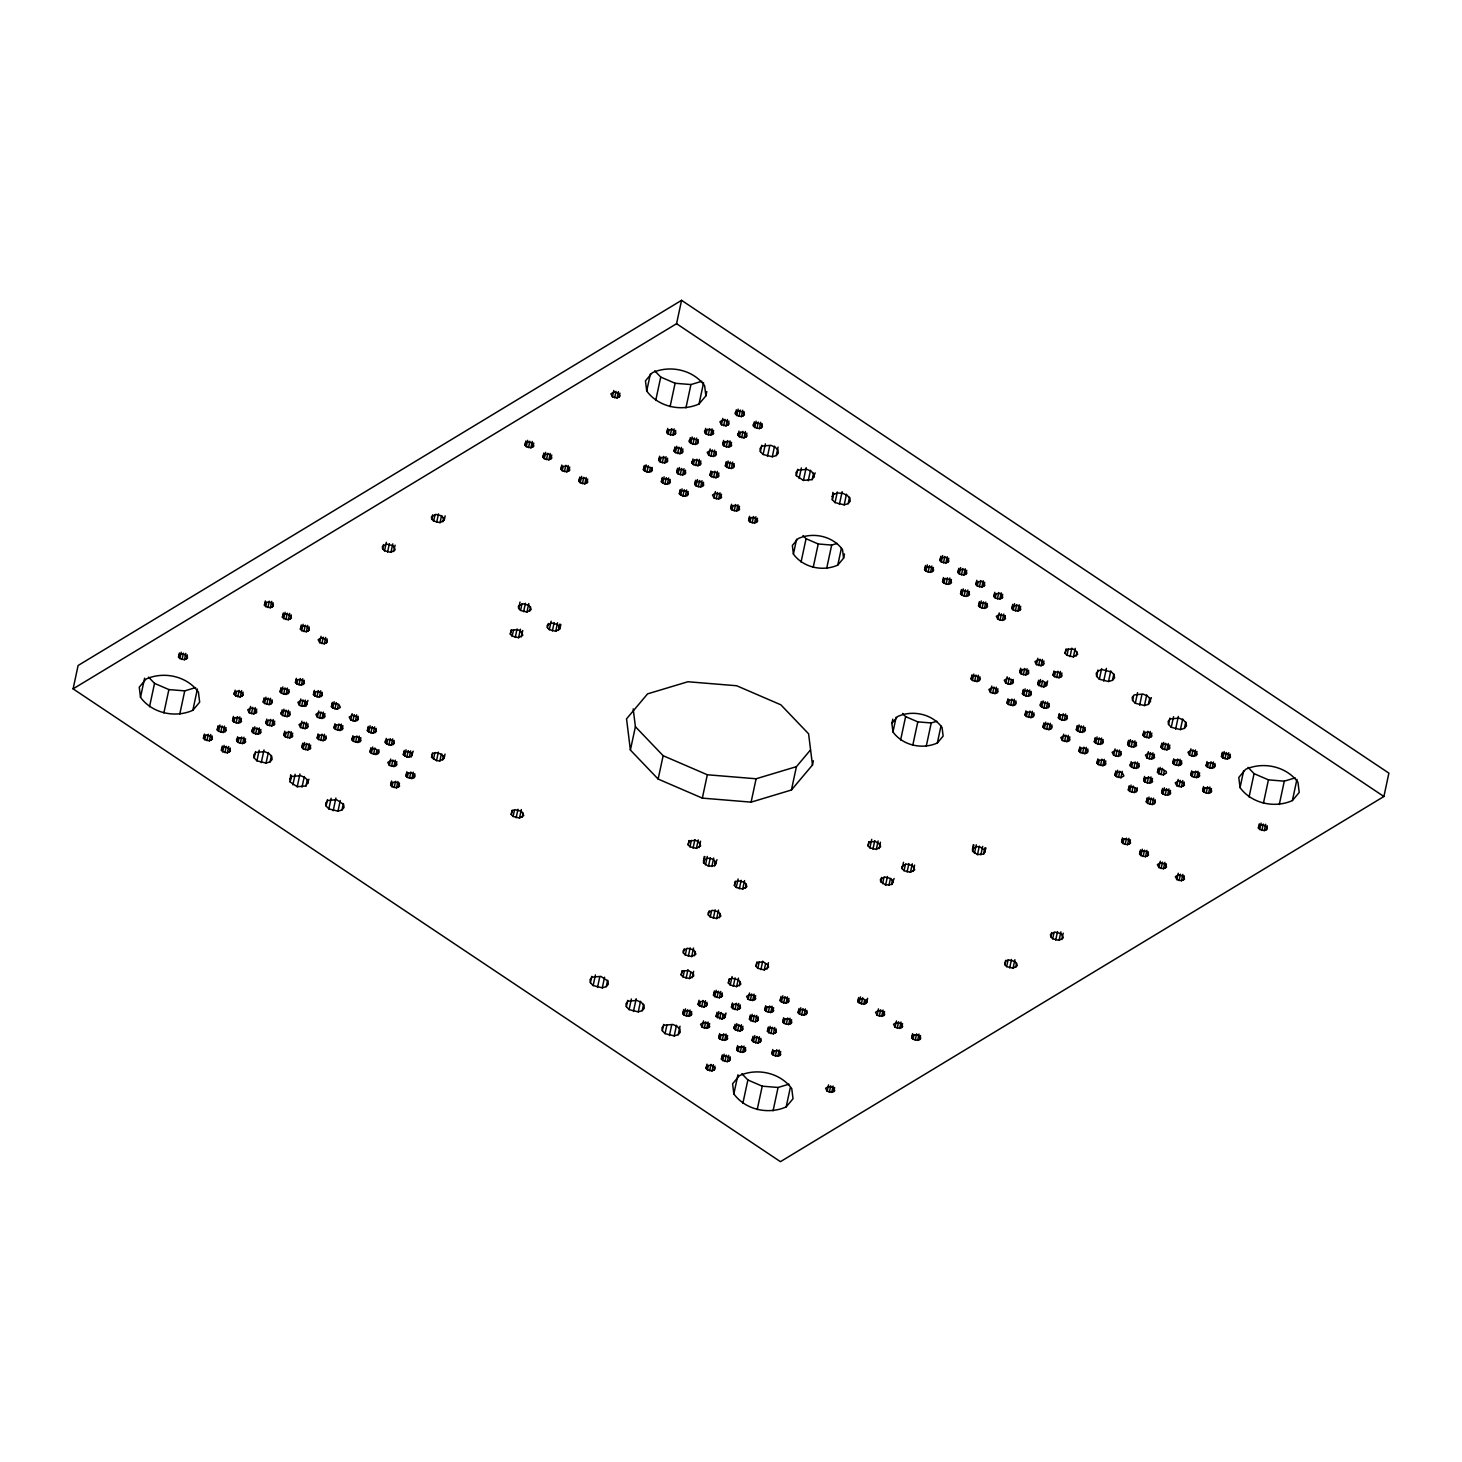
<?xml version="1.0" encoding="UTF-8"?>
<svg xmlns="http://www.w3.org/2000/svg" width="1462" height="1462" viewBox="0 0 1462 1462"><rect width="100%" height="100%" fill="white"/><g stroke="black" fill="none" stroke-linecap="round" stroke-linejoin="round"><path stroke-width="1.5" d="M73.1 688.858L78.107 665.502L681.566 300.331L1388.9 773.142L1383.893 796.498L780.434 1161.669L73.1 688.858L676.559 323.705L681.566 300.331M140.498 697.301L139.255 687.177L146.09 679.044C163.799 671.076 186.862 676.047 198.412 692.038L199.673 702.162L192.838 710.294C175.111 718.262 152.066 713.292 140.498 697.301L144.61 678.204M149.526 706.731L154.533 683.375L148.521 677.089M163.872 712.926L168.879 689.571L154.533 683.375M178.51 657.169L179.369 654.409L183.755 654.007L187.282 656.365L187.483 657.9L184.468 659.727L179.881 658.594L178.51 657.169L179.424 652.929M179.881 658.594L181.251 652.216M182.056 659.526L183.426 653.167M184.468 659.727L185.82 653.368M186.442 659.143L187.355 654.885M179.735 714.242L184.742 690.868L195.652 687.597M192.838 710.294L197.388 689.059M203.419 738.273L204.26 735.514L206.252 734.911L210.82 736.044L212.374 739.004L209.358 740.832L204.771 739.699L203.419 738.273L204.333 734.034M204.771 739.699L205.685 735.459M206.946 740.649L208.317 734.271M209.358 740.832L210.729 734.472M211.332 740.247L212.246 735.989M217.217 729.922L218.057 727.162L220.049 726.559L224.618 727.692L226.171 730.653L223.156 732.48L218.587 731.347L217.217 729.922L218.13 725.682M218.587 731.347L219.958 724.988M220.762 732.279L222.133 725.92M223.156 732.48L224.527 726.121M221.402 750.298L222.242 747.521L226.628 747.137L230.155 749.494L230.356 751.029L227.341 752.857L222.754 751.724L221.402 750.298L222.297 746.04M225.148 731.895L226.062 727.637M234.249 694.432L234.066 692.897L237.082 691.069L241.669 692.202L243.222 695.163L240.188 696.99L235.62 695.857L234.249 694.432L235.163 690.174M222.754 751.724L224.125 745.346M235.62 695.857L236.533 691.599M224.929 752.656L226.299 746.296M232.568 720.638L233.408 717.879L237.794 717.476L239.969 718.409L241.522 721.369L238.507 723.197L233.92 722.064L232.568 720.638L233.463 716.398M237.794 696.789L239.165 690.411M227.341 752.857L228.693 746.479M233.92 722.064L234.834 717.824M240.188 696.99L241.559 690.612M229.315 752.254L230.228 748.014M236.095 723.014L237.465 716.636M242.18 696.387L243.094 692.147M238.507 723.197L239.859 716.837M264.421 605.195L265.262 602.417L269.648 602.015L271.822 602.965L273.376 605.926L270.36 607.753L265.792 606.62L264.421 605.195L265.335 600.937M236.734 741.015L236.552 739.48L239.567 737.652L244.136 738.785L245.689 741.746L242.674 743.573L238.105 742.44L236.734 741.015L237.648 736.757M240.481 722.612L241.394 718.354M265.792 606.62L266.687 602.362M238.105 742.44L239.019 738.2M267.966 607.552L269.319 601.174M240.28 743.372L241.632 737.012M270.36 607.753L271.731 601.375M242.674 743.573L244.044 737.195M249.271 712.78L247.718 709.819L250.733 707.992L255.302 709.125L256.855 712.085L253.84 713.913L249.271 712.78L250.623 706.42M272.352 607.15L273.248 602.911M244.666 742.97L245.561 738.73M251.446 713.73L252.798 707.352M253.84 713.913L255.21 707.553M252.067 731.731L251.884 730.196L254.9 728.368L259.487 729.501L261.04 732.462L258.006 734.289L253.438 733.156L252.067 731.731L252.981 727.491M255.832 713.328L256.727 709.07M253.438 733.156L254.808 726.778M255.612 734.088L256.983 727.729M263.233 702.071L264.092 699.311L268.46 698.909L272.005 701.267L272.206 702.802L269.172 704.629L264.604 703.496L263.233 702.071L264.147 697.831M282.404 617.202L283.244 614.442L287.63 614.04L291.176 616.397L291.358 617.933L288.343 619.76L283.774 618.627L282.404 617.202L283.317 612.962M258.006 734.289L259.377 727.93M264.604 703.496L265.974 697.136M283.774 618.627L285.127 612.267M254.187 757.956L253.803 754.885L255.887 752.437L264.659 751.632L268.99 753.515L271.731 756.366L272.115 759.436L270.031 761.903L266.066 763.091L256.928 760.825L254.187 757.956L255.558 751.596M259.998 733.705L260.912 729.447M266.778 704.446L268.149 698.068M285.931 619.577L287.301 613.199M256.928 760.825L259.194 750.207M269.172 704.629L270.543 698.269M265.883 723.379L265.682 721.844L268.716 720.017L273.284 721.15L274.838 724.11L271.822 725.938L267.235 724.805L265.883 723.379L266.797 719.121M288.343 619.76L289.714 613.4M271.164 704.044L272.078 699.786M267.235 724.805L268.149 720.547M290.317 619.175L291.23 614.917M261.259 762.689L264.001 749.951M269.41 725.737L270.781 719.377M271.822 725.938L273.193 719.56M280.119 691.873L280.96 689.095L285.346 688.693L288.873 691.069L289.074 692.604L286.059 694.432L281.472 693.299L280.119 691.873L281.015 687.615M273.796 725.335L274.71 721.095M266.066 763.091L268.35 752.473M281.472 693.299L282.842 686.921M283.646 694.231L285.017 687.853M270.031 761.903L271.402 755.525M281.216 714.096L281.033 712.561L284.048 710.733L288.617 711.866L290.17 714.827L287.155 716.654L282.586 715.521L281.216 714.096L282.129 709.838M286.059 694.432L287.411 688.054M300.386 629.227L301.227 626.449L305.613 626.065L307.788 626.997L309.341 629.958L306.326 631.785L301.739 630.652L300.386 629.227L301.282 624.968M282.586 715.521L283.957 709.143M288.032 693.829L288.946 689.589M301.739 630.652L303.109 624.274M284.761 716.453L286.132 710.093M303.913 631.584L305.284 625.224M287.155 716.654L288.526 710.276M283.866 735.386L284.706 732.626L289.092 732.224L291.267 733.175L292.82 736.135L289.805 737.963L285.218 736.83L283.866 735.386L284.761 731.146M295.452 682.59L296.293 679.812L300.679 679.41L302.853 680.36L304.407 683.321L301.391 685.148L296.823 684.015L295.452 682.59L296.366 678.331M306.326 631.785L307.678 625.407M289.147 716.051L290.061 711.811M285.218 736.83L286.132 732.572M296.823 684.015L297.736 679.757M308.299 631.182L309.213 626.942M287.393 737.762L288.763 731.384M298.997 684.947L300.35 678.569M289.805 737.963L291.157 731.585M301.391 685.148L302.762 678.77M291.779 737.36L292.692 733.12M303.383 684.545L304.279 680.305M307.97 700.371L306.015 705.854L301.629 706.256L299.454 705.305L300.825 698.946M301.629 706.256L303 699.878M304.041 706.438L305.394 700.079M300.569 727.546L299.016 724.585L302.031 722.758L306.6 723.891L308.153 726.852L305.138 728.679L300.569 727.546L301.921 721.168M308.975 779.228L305.997 785.935L297.225 786.739L290.152 782.006L290.682 774.677M306.015 705.854L306.929 701.596M319.721 642.677L318.168 639.698L321.183 637.871L325.77 639.022L327.324 641.982L324.308 643.81L319.721 642.677L321.092 636.299M290.152 782.006L291.523 775.628M302.744 728.478L304.096 722.1M321.896 643.609L323.266 637.231M292.875 784.856L295.16 774.239M305.138 728.679L306.508 722.301M301.848 747.411L302.689 744.651L307.075 744.249L309.25 745.181L310.803 748.142L307.788 749.969L303.201 748.836L301.848 747.411L302.744 743.171M313.435 694.596L314.275 691.837L318.661 691.435L320.836 692.367L322.389 695.327L319.374 697.155L314.805 696.022L313.435 694.596L314.348 690.356M324.308 643.81L325.66 637.432M307.13 728.076L308.025 723.836M303.201 748.836L304.571 742.477M314.805 696.022L315.701 691.782M326.282 643.207L327.196 638.967M297.225 786.739L299.966 773.983M305.375 749.768L306.746 743.409M316.98 696.972L318.332 690.594M307.788 749.969L309.14 743.61M319.374 697.155L320.745 690.795M309.761 749.385L310.675 745.127M321.348 696.57L322.261 692.312M302.031 787.123L304.297 776.505M317.437 717.33L315.883 714.37L318.899 712.542L323.467 713.675L325.039 716.636L322.005 718.463L317.437 717.33L318.807 710.952M319.611 718.262L320.982 711.903M305.997 785.935L307.367 779.557M317.181 738.127L318.022 735.368L322.408 734.966L325.953 737.323L326.136 738.858L323.12 740.686L318.552 739.553L317.181 738.127L318.095 733.887M322.005 718.463L323.376 712.085M318.552 739.553L319.447 735.313M323.997 717.86L324.911 713.62M320.726 740.503L322.079 734.125M323.12 740.686L324.491 734.326M331.417 706.621L332.258 703.862L336.644 703.46L338.818 704.392L340.372 707.352L337.356 709.18L332.769 708.047L331.417 706.621L332.331 702.363M325.094 740.101L326.008 735.843M332.769 708.047L334.14 701.669M334.944 708.979L336.315 702.619M337.356 709.18L338.27 704.94M334.049 727.912L334.889 725.152L339.275 724.75L341.45 725.7L343.003 728.661L339.988 730.488L335.419 729.355L334.049 727.912L334.962 723.672M335.419 729.355L336.333 725.097M337.594 730.287L338.965 723.909M339.988 730.488L341.359 724.11M341.98 729.885L342.894 725.645M326.117 806.037L325.734 802.967L327.799 800.5L336.571 799.714L343.643 804.429L344.027 807.499L341.962 809.966L337.996 811.154L328.84 808.888L326.117 806.037L327.47 799.659M382.624 548.78L382.368 546.642L386.589 544.083L393.004 545.673L395.179 549.803L390.939 552.362L384.543 550.79L382.624 548.78L383.537 544.54M328.84 808.888L331.125 798.27M384.543 550.79L386.37 542.292M350.752 720.072L349.199 717.093L352.214 715.265L356.801 716.417L358.354 719.377L355.339 721.205L350.752 720.072L352.123 713.694M387.576 552.088L389.404 543.608M333.19 810.77L335.913 798.033M352.927 721.004L354.297 714.626M390.939 552.362L392.766 543.882M355.339 721.205L356.691 714.827M352.031 739.936L351.849 738.401L354.864 736.574L359.433 737.707L360.986 740.667L357.971 742.495L353.402 741.362L352.031 739.936L352.945 735.697M357.313 720.602L358.227 716.362M337.996 811.154L340.262 800.536M393.717 551.539L395.087 545.162M353.402 741.362L354.316 737.122M355.577 742.294L356.929 735.934M341.962 809.966L343.332 803.607M357.971 742.495L359.341 736.135M359.963 741.91L360.858 737.652M367.364 730.653L368.223 727.893L372.609 727.491L376.136 729.849L376.337 731.384L373.303 733.211L368.735 732.078L367.364 730.653L368.278 726.413M368.735 732.078L370.105 725.719M370.909 733.029L372.28 726.651M373.303 733.211L374.674 726.852M370.014 751.961L370.855 749.184L375.241 748.782L378.786 751.157L378.969 752.692L375.953 754.52L371.385 753.387L370.014 751.961L370.928 747.703M375.295 732.626L376.209 728.368M371.385 753.387L372.737 747.009M373.559 754.319L374.912 747.959M375.953 754.52L376.867 750.262M377.945 753.917L378.841 749.677M445.161 515.867L444.265 520.106L440.025 522.665L433.629 521.075L431.71 519.083L432.624 514.825M385.347 742.678L385.164 741.143L388.179 739.315L392.748 740.448L394.32 743.409L391.286 745.236L386.717 744.103L385.347 742.678L386.26 738.42M433.629 521.075L435 514.715M386.717 744.103L387.631 739.845M388.892 745.035L390.263 738.675M436.663 522.391L438.49 513.893M391.286 745.236L392.657 738.858M440.025 522.665L441.396 516.305M393.278 744.633L394.192 740.393M389.349 765.394L387.795 762.433L390.829 760.605L395.398 761.739L396.951 764.717L393.936 766.545L389.349 765.394L390.719 759.034M442.803 521.824L443.717 517.585M391.524 766.344L392.894 759.966M393.936 766.545L395.307 760.167M390.628 785.277L391.487 782.517L395.855 782.115L398.029 783.047L399.601 786.008L396.567 787.835L391.999 786.702L390.628 785.277L391.542 781.019M395.91 765.942L396.823 761.684M391.999 786.702L392.912 782.462M394.173 787.634L395.544 781.275M413.198 751.176L411.261 756.658L406.875 757.06L403.329 754.684L404.243 750.445M396.567 787.835L397.938 781.457M404.7 756.11L406.07 749.75M398.559 787.232L399.473 782.992M406.875 757.06L408.245 750.682M409.269 757.261L410.639 750.883M405.979 775.993L406.82 773.234L411.206 772.831L414.751 775.189L414.934 776.724L411.918 778.552L407.331 777.418L405.979 775.993L406.875 771.753M411.261 756.658L412.174 752.418M407.331 777.418L408.245 773.179M409.506 778.351L410.877 771.991M411.918 778.552L413.271 772.192M413.892 777.967L414.806 773.709M445.015 754.1L444.101 758.339L439.879 760.898L436.517 760.624L431.564 757.316L432.478 753.058M433.483 759.308L434.835 752.948M436.517 760.624L438.344 752.126M439.879 760.898L441.25 754.538M442.657 760.057L443.571 755.817M524.931 445.252L525.772 442.493L527.764 441.889L532.332 443.023L533.886 445.983L530.87 447.811L526.302 446.678L524.931 445.252L525.845 441.012M526.302 446.678L527.654 440.318M528.476 447.628L529.829 441.25M530.87 447.811L532.241 441.451M532.844 447.226L533.758 442.968M542.914 457.277L543.754 454.518L548.14 454.115L550.315 455.047L551.868 458.008L548.853 459.836L544.266 458.702L542.914 457.277L543.827 453.019M544.266 458.702L545.637 452.325M546.441 459.635L547.811 453.275M510.293 634.106L511.462 630.232L517.603 629.683L520.655 630.999L522.829 635.148L518.608 637.706L512.193 636.116L510.293 634.106L511.207 629.866M548.853 459.836L550.205 453.458M512.193 636.116L513.564 629.738M518.644 608.448L518.389 606.291L522.61 603.733L529.006 605.323L531.199 609.471L526.96 612.03L520.563 610.44L518.644 608.448L520.015 602.07M550.827 459.232L551.741 454.993M520.563 610.44L521.934 604.08M515.245 637.432L517.055 628.934M523.597 611.756L525.425 603.258M518.608 637.706L520.417 629.208M521.386 636.865L522.738 630.487M526.96 612.03L528.787 603.532M529.737 611.189L530.651 606.949M560.896 469.284L561.737 466.524L566.123 466.122L568.298 467.072L569.851 470.033L566.836 471.86L562.249 470.727L560.896 469.284L561.792 465.044M562.249 470.727L563.162 466.469M564.423 471.659L565.794 465.281M566.836 471.86L568.188 465.483M568.809 471.257L569.723 467.018M560.878 624.457L559.964 628.697L555.724 631.255L549.328 629.665L547.409 627.673L548.323 623.433M578.861 481.309L579.72 478.549L584.106 478.147L586.28 479.079L587.834 482.04L584.8 483.867L580.231 482.734L578.861 481.309L579.774 477.069M580.231 482.734L581.602 476.374M549.328 629.665L551.156 621.186M511.207 814.462L512.394 810.588L515.172 809.747L521.568 811.337L523.743 815.485L519.522 818.044L513.125 816.454L511.207 814.462L512.12 810.204M582.406 483.684L583.777 477.306M552.38 630.981L554.189 622.483M513.125 816.454L514.478 810.076M584.8 483.867L586.171 477.507M586.792 483.282L587.706 479.024M555.724 631.255L557.552 622.775M516.159 817.77L517.987 809.272M558.502 630.433L559.873 624.055M519.522 818.044L521.349 809.546M522.299 817.203L523.213 812.963M612.45 396.842L610.897 393.863L613.93 392.035L618.499 393.187L620.052 396.147L617.037 397.975L612.45 396.842L613.821 390.464M614.625 397.774L615.995 391.396M617.037 397.975L618.408 391.597M619.011 397.372L619.925 393.132M706.786 391.597L705.872 395.855L699.037 403.969C681.329 411.955 658.265 406.966 646.716 390.994L650.352 373.998M655.725 400.424L660.733 377.068L654.72 370.781M643.39 469.741L644.249 466.981L646.222 466.378L650.791 467.511L652.363 470.472L649.329 472.299L644.76 471.166L643.39 469.741L644.303 465.501M644.76 471.166L646.131 464.806M646.935 472.116L648.306 465.738M649.329 472.299L650.243 468.059M651.321 471.714L652.235 467.456M670.089 406.619L675.097 383.263L660.733 377.068M658.741 460.457L659.581 457.697L663.967 457.295L667.513 459.653L667.695 461.188L664.68 463.015L660.093 461.882L658.741 460.457L659.636 456.217M660.093 461.882L661.007 457.643M666.836 432.661L667.677 429.901L672.063 429.499L675.608 431.857L675.791 433.392L672.776 435.219L668.189 434.086L666.836 432.661L667.75 428.421M668.189 434.086L669.103 429.846M662.268 462.833L663.638 456.455M670.364 435.036L671.734 428.658M664.68 463.015L666.032 456.656M661.372 481.766L662.213 478.988L666.599 478.604L668.774 479.536L670.327 482.497L667.312 484.324L662.743 483.191L661.372 481.766L662.286 477.507M666.654 462.431L667.567 458.173M662.743 483.191L664.113 476.813M672.776 435.219L674.146 428.859M674.75 434.634L675.663 430.376M664.918 484.123L666.288 477.763M674.073 451.173L674.914 448.414L676.906 447.811L681.475 448.944L683.028 451.904L680.013 453.732L675.444 452.599L674.073 451.173L674.987 446.933M667.312 484.324L668.682 477.946M675.444 452.599L676.796 446.239M669.304 483.721L670.217 479.481M685.934 407.916L690.941 384.561L701.87 381.271M677.619 453.549L678.971 447.171M680.013 453.732L681.383 447.372M676.723 472.482L677.564 469.704L681.95 469.32L685.477 471.678L685.678 473.213L682.663 475.04L678.076 473.907L676.723 472.482L677.619 468.224M682.005 453.147L682.9 448.889M678.076 473.907L679.446 467.529M680.25 474.839L681.621 468.48M689.406 441.889L689.223 440.354L692.239 438.527L696.826 439.66L698.379 442.639L695.345 444.466L690.777 443.315L689.406 441.889L690.32 437.65M682.663 475.04L684.015 468.662M679.355 493.772L680.195 491.013L684.582 490.611L686.756 491.543L688.31 494.522L685.294 496.349L680.725 495.198L679.355 493.772L680.269 489.532M699.037 403.969L703.587 382.733M690.777 443.315L692.147 436.955M684.636 474.437L685.55 470.197M680.725 495.198L682.078 488.838M692.951 444.265L694.322 437.887M682.9 496.148L684.253 489.77M695.345 444.466L696.716 438.088M813.365 760.77L812.47 765.01L791.417 790.01L751.102 802.145L702.327 798.124L658.138 779.063L630.396 750.061L635.403 726.705L633.192 708.887M692.056 463.198L691.855 461.663L694.889 459.836L699.457 460.969L701.011 463.929L697.995 465.757L693.427 464.624L692.056 463.198L692.97 458.94M685.294 496.349L686.665 489.971M697.337 443.863L698.251 439.605M693.427 464.624L694.322 460.384M687.286 495.746L688.182 491.506M695.601 465.556L696.954 459.196M704.757 432.606L704.556 431.071L707.59 429.243L712.158 430.395L713.712 433.355L710.696 435.183L706.109 434.031L704.757 432.606L705.671 428.366M697.995 465.757L699.366 459.379M694.688 484.489L695.547 481.729L699.933 481.327L703.46 483.703L703.661 485.238L700.627 487.065L696.058 485.932L694.688 484.489L695.601 480.249M706.109 434.031L707.023 429.791M699.987 465.154L700.883 460.914M696.058 485.932L697.429 479.554M590.41 982.702L590.045 979.631L592.11 977.164L600.882 976.378L607.954 981.112L608.338 984.182L606.273 986.631L602.289 987.837L593.152 985.552L590.41 982.702L591.781 976.342M708.284 434.982L709.655 428.604M698.233 486.864L699.604 480.486M710.696 435.183L712.067 428.805M593.152 985.552L595.418 974.935M700.627 487.065L701.998 480.687M712.67 434.579L713.584 430.34M708.759 455.34L707.206 452.379L710.221 450.552L714.79 451.685L716.362 454.645L713.328 456.473L708.759 455.34L710.13 448.962M702.619 486.462L703.533 482.222M710.934 456.272L712.305 449.912M597.501 987.435L599.767 976.817M713.328 456.473L714.699 450.113M710.039 475.205L710.879 472.445L712.871 471.86L717.44 472.994L718.993 475.954L715.978 477.782L711.391 476.649L710.039 475.205L710.952 470.965M721.46 424.766L719.907 421.787L722.922 419.959L727.491 421.111L729.045 424.071L726.029 425.899L721.46 424.766L722.831 418.388M715.32 455.888L716.234 451.63M711.391 476.649L712.305 472.39M602.289 987.837L604.574 977.219M723.635 425.698L725.006 419.32M713.566 477.581L714.936 471.203M726.029 425.899L727.4 419.521M606.273 986.631L607.625 980.271M722.74 444.631L723.58 441.871L727.966 441.469L730.141 442.401L731.694 445.362L728.679 447.189L724.092 446.056L722.74 444.631L723.635 440.391M715.978 477.782L717.349 471.404M728.021 425.296L728.935 421.056M724.092 446.056L725.006 441.816M717.952 477.179L718.865 472.939M714.041 497.939L712.487 494.978L715.503 493.151L720.072 494.284L721.643 497.244L718.61 499.072L714.041 497.939L715.411 491.579M726.267 446.988L727.637 440.629M716.216 498.889L717.586 492.511M735.441 414.057L735.24 412.522L738.255 410.694L742.842 411.827L744.396 414.788L741.38 416.615L736.793 415.482L735.441 414.057L736.336 409.799M728.679 447.189L730.031 440.83M658.138 779.063L663.145 755.708L635.403 726.705M725.371 465.939L726.212 463.162L728.204 462.577L732.773 463.71L734.326 466.67L731.311 468.498L726.742 467.365L725.371 465.939L726.285 461.681M718.61 499.072L719.98 492.712M736.793 415.482L738.164 409.104M730.653 446.604L731.567 442.346M726.742 467.365L728.113 460.987M720.602 498.487L721.515 494.229M738.968 416.414L740.339 410.036M728.917 468.297L730.287 461.919M741.38 416.615L742.733 410.237M738.072 435.347L737.89 433.812L740.905 431.984L745.474 433.117L747.027 436.078L744.012 437.906L739.443 436.772L738.072 435.347L738.986 431.107M731.311 468.498L732.681 462.12M743.354 416.012L744.268 411.772M739.443 436.772L740.357 432.533M733.303 467.895L734.216 463.655M741.618 437.723L742.97 431.345M744.012 437.906L745.382 431.546M730.653 508.538L731.493 505.761L735.879 505.359L738.054 506.309L739.608 509.269L736.592 511.097L732.023 509.964L730.653 508.538L731.567 504.28M746.004 437.321L746.899 433.063M732.023 509.964L732.937 505.706M626.376 1006.733L625.992 1003.663L628.075 1001.214L636.829 1000.41L641.178 1002.292L643.92 1005.143L644.303 1008.213L642.22 1010.681L638.254 1011.868L629.099 1009.602L626.376 1006.733L627.746 1000.373M734.198 510.896L735.569 504.536M753.405 426.063L753.222 424.528L756.238 422.701L760.825 423.834L762.378 426.794L759.345 428.622L754.776 427.489L753.405 426.063L754.319 421.824M629.099 1009.602L631.383 998.985M736.592 511.097L737.963 504.719M754.776 427.489L756.146 421.129M738.584 510.494L739.498 506.254M756.95 428.439L758.321 422.061M633.448 1011.466L636.189 998.729M759.345 428.622L760.715 422.262M761.337 428.037L762.25 423.779M638.254 1011.868L640.539 1001.251M760.386 451.648L760.021 448.578L762.086 446.111L770.858 445.307L775.207 447.189L777.93 450.04L778.314 453.11L776.249 455.577L772.283 456.765L763.127 454.499L760.386 451.648L761.757 445.27M642.22 1010.681L643.591 1004.303M748.635 520.545L749.476 517.786L753.862 517.384L757.407 519.759L757.59 521.294L754.575 523.122L750.006 521.971L748.635 520.545L749.549 516.305M763.127 454.499L765.394 443.881M750.006 521.971L750.901 517.731M752.181 522.921L753.533 516.543M767.477 456.382L769.743 445.764M754.575 523.122L755.945 516.744M756.567 522.519L757.462 518.261M688.109 844.798L689.296 840.924L695.437 840.358L698.489 841.673L700.663 845.822L696.424 848.38L690.027 846.79L688.109 844.798L689.022 840.54M772.283 456.765L774.549 446.148M690.027 846.79L691.398 840.412M702.327 798.124L707.334 774.769L663.145 755.708M776.249 455.577L778.058 447.08M693.061 848.106L694.889 839.608M696.424 848.38L698.251 839.882M699.202 847.54L700.572 841.18M662.341 1030.783L661.957 1027.713L664.022 1025.246L672.794 1024.442L677.144 1026.324L679.867 1029.175L680.25 1032.245L678.185 1034.712L674.22 1035.9L665.064 1033.634L662.341 1030.783L663.711 1024.405M665.064 1033.634L666.891 1025.136M683.394 952.986L683.12 950.83L687.341 948.271L693.756 949.861L695.93 954.01L691.709 956.568L685.294 954.978L683.394 952.986L684.289 948.747M717.001 859.711L714.644 865.687L708.503 866.235L703.551 862.927L704.191 856.531M703.551 862.927L704.922 856.549M681.164 974.935L682.352 971.06L688.492 970.512L693.445 973.82L693.701 975.976L689.479 978.535L683.065 976.945L681.164 974.935L682.078 970.695M685.294 954.978L686.665 948.619M705.47 864.919L707.279 856.44M669.413 1035.516L671.698 1024.899M683.065 976.945L684.435 970.567M688.346 956.294L690.155 947.796M708.503 866.235L710.331 857.737M686.117 978.261L687.944 969.763M674.22 1035.9L676.486 1025.282M691.709 956.568L693.518 948.07M711.866 866.509L713.694 858.03M815.193 472.902L812.196 479.609L803.424 480.413L796.351 475.68L797.722 469.302M689.479 978.535L690.85 972.157M694.487 955.746L695.4 951.488M678.185 1034.712L680.013 1026.214M682.809 1013.769L683.649 1011.01L688.035 1010.607L691.581 1012.983L691.764 1014.518L688.748 1016.346L684.161 1015.213L682.809 1013.769L683.704 1009.529M714.644 865.687L715.558 861.429M684.161 1015.213L685.532 1008.835M799.093 478.531L801.359 467.913M692.257 977.694L693.628 971.316M686.336 1016.145L687.707 1009.767M708.357 914.974L708.083 912.836L712.323 910.278L718.719 911.868L720.894 915.998L716.672 918.556L710.276 916.966L708.357 914.974L709.271 910.735M803.424 480.413L806.165 467.676M688.748 1016.346L690.101 1009.968M710.276 916.966L711.628 910.607M690.722 1015.743L691.636 1011.503M713.31 918.282L715.137 909.803M808.23 480.815L810.515 470.197M844.488 553.952L843.574 558.192L837.781 565.081C822.759 571.843 803.205 567.621 793.409 554.08L796.589 539.204M698.142 1004.485L698.982 1001.726L703.368 1001.324L706.914 1003.7L707.096 1005.235L704.081 1007.062L699.512 1005.929L698.142 1004.485L699.055 1000.246M716.672 918.556L718.5 910.077M699.512 1005.929L700.426 1001.671M812.196 479.609L813.566 473.249M719.45 917.734L720.364 913.476M701.687 1006.861L703.039 1000.483M704.081 1007.062L705.452 1000.684M801.048 562.066L806.055 538.71L803.003 535.512M706.073 1006.459L706.968 1002.219M702.144 1027.219L700.59 1024.259L703.606 1022.431L708.193 1023.564L709.746 1026.525L706.731 1028.353L702.144 1027.219L703.514 1020.86M751.102 802.145L756.11 778.771L796.424 766.655L810.46 749.988M734.381 885.479L735.569 881.623L738.347 880.782L744.743 882.372L746.936 886.52L742.696 889.079L736.3 887.489L734.381 885.479L735.295 881.239M704.318 1028.151L705.689 1021.792M736.3 887.489L738.109 878.991M713.474 995.22L714.333 992.442L718.719 992.04L722.246 994.416L722.447 995.951L719.414 997.778L714.845 996.645L713.474 995.22L714.388 990.962M706.731 1028.353L708.083 1021.993M714.845 996.645L716.216 990.267M708.704 1027.768L709.618 1023.51M739.333 888.805L741.161 880.307M717.02 997.577L718.39 991.199M742.696 889.079L744.523 880.581M719.414 997.778L720.784 991.4M725.993 1013.002L725.079 1017.241L722.064 1019.069L716.124 1016.51L717.038 1012.271M813.219 567.329L818.227 543.974L806.055 538.71M706.055 1068.393L706.914 1065.634L711.3 1065.231L714.827 1067.589L715.028 1069.124L712.012 1070.952L707.425 1069.818L706.055 1068.393L706.968 1064.153M721.406 997.175L722.319 992.936M717.495 1017.936L718.847 1011.576M745.474 888.238L746.388 883.998M707.425 1069.818L708.339 1065.579M719.669 1018.886L721.022 1012.508M831.933 496.641L833.998 494.193L837.982 492.986L842.77 493.388L847.119 495.271L849.861 498.122L850.226 501.192L848.161 503.659L844.195 504.847L835.04 502.581L832.317 499.712L832.847 492.402M709.6 1070.769L710.971 1064.391M728.332 983.031L729.52 979.156L732.298 978.316L738.712 979.906L740.887 984.054L736.647 986.612L730.251 985.022L728.332 983.031L729.246 978.791M832.317 499.712L833.687 493.352M722.064 1019.069L722.977 1014.829M718.756 1037.819L719.615 1035.041L724.001 1034.639L726.175 1035.589L727.729 1038.55L724.695 1040.377L720.126 1039.244L718.756 1037.819L719.669 1033.561M712.012 1070.952L713.365 1064.592M730.251 985.022L732.078 976.543M724.037 1018.484L724.951 1014.226M720.126 1039.244L721.04 1034.986M835.04 502.581L837.324 491.963M713.986 1070.367L714.9 1066.109M733.284 986.338L735.112 977.84M722.301 1040.176L723.672 1033.817M731.457 1007.227L732.316 1004.467L736.684 1004.065L740.229 1006.423L740.43 1007.958L737.396 1009.785L732.827 1008.652L731.457 1007.227L732.371 1002.987M839.389 504.445L842.13 491.707M724.695 1040.377L726.066 1033.999M736.647 986.612L738.474 978.133M721.406 1059.109L722.246 1056.35L726.632 1055.948L730.178 1058.305L730.36 1059.84L727.345 1061.668L722.776 1060.535L721.406 1059.109L722.319 1054.87M826.67 568.426L831.677 545.07L837.233 543.407M732.827 1008.652L733.741 1004.412M726.687 1039.774L727.601 1035.535M722.776 1060.535L724.129 1054.175M739.425 985.79L740.339 981.532M735.002 1009.602L736.373 1003.224M724.951 1061.485L726.303 1055.107M844.195 504.847L846.48 494.229M737.396 1009.785L738.767 1003.425M734.107 1028.535L733.906 1027L736.939 1025.173L741.508 1026.306L743.062 1029.266L740.046 1031.094L735.459 1029.961L734.107 1028.535L735.02 1024.277M727.345 1061.668L728.716 1055.308M739.388 1009.2L740.302 1004.942M735.459 1029.961L736.83 1023.583M848.161 503.659L849.532 497.281M729.319 1061.083L730.232 1056.825M737.634 1030.893L739.004 1024.533M837.781 565.081L841.418 548.104M791.417 790.01L796.424 766.655M740.046 1031.094L741.417 1024.716M736.738 1049.826L737.579 1047.066L741.965 1046.664L745.51 1049.04L745.711 1050.575L742.678 1052.402L738.109 1051.251L736.738 1049.826L737.652 1045.586M748.16 999.368L746.607 996.408L749.622 994.58L754.209 995.713L755.763 998.674L752.747 1000.501L748.16 999.368L749.531 993.009M742.02 1030.491L742.934 1026.251M755.945 966.327L757.133 962.453L763.274 961.886L768.226 965.212L768.5 967.351L764.26 969.909L757.864 968.319L755.945 966.327L756.859 962.069M738.109 1051.251L739.023 1047.011M750.335 1000.319L751.706 993.941M757.864 968.319L759.217 961.959M740.284 1052.201L741.654 1045.823M752.747 1000.501L754.1 994.142M749.439 1019.252L750.28 1016.474L754.666 1016.09L756.841 1017.022L758.394 1019.983L755.379 1021.81L750.81 1020.677L749.439 1019.252L750.353 1014.993M733.851 1093.905L732.59 1083.781L739.425 1075.648C757.152 1067.68 780.196 1072.651 791.764 1088.623L793.025 1098.766L786.172 1106.898C768.464 1114.866 745.401 1109.896 733.851 1093.905L737.944 1074.789M742.678 1052.402L744.048 1046.024M760.898 969.635L762.725 961.137M754.721 999.917L755.635 995.659M750.81 1020.677L752.181 1014.299M744.67 1051.799L745.583 1047.541M752.985 1021.609L754.355 1015.249M764.26 969.909L765.631 963.531M755.379 1021.81L756.749 1015.432M767.038 969.068L768.409 962.709M752.089 1040.542L752.93 1037.782L757.316 1037.38L760.843 1039.756L761.044 1041.291L758.029 1043.119L753.442 1041.967L752.089 1040.542L752.985 1036.302M757.371 1021.207L758.285 1016.967M753.442 1041.967L754.812 1035.608M742.86 1103.335L747.868 1079.979L741.855 1073.693M755.616 1042.918L756.987 1036.54M764.772 1009.968L765.631 1007.208L770.017 1006.806L772.192 1007.738L773.745 1010.699L770.73 1012.526L766.143 1011.393L764.772 1009.968L765.686 1005.71M758.029 1043.119L759.381 1036.741M766.143 1011.393L767.057 1007.154M760.002 1042.516L760.916 1038.276M768.318 1012.325L769.688 1005.966M770.73 1012.526L772.082 1006.167M767.422 1031.258L768.263 1028.499L772.649 1028.097L774.823 1029.047L776.377 1032.008L773.361 1033.835L768.793 1032.702L767.422 1031.258L768.336 1027.018M772.704 1011.923L773.617 1007.683M768.793 1032.702L770.145 1026.324M770.967 1033.634L772.32 1027.256M780.123 1000.684L780.964 997.925L785.35 997.523L787.525 998.455L789.078 1001.415L786.063 1003.243L781.494 1002.11L780.123 1000.684L781.037 996.444M757.225 1109.53L762.232 1086.175L747.868 1079.979M773.361 1033.835L774.732 1027.457M781.494 1002.11L782.846 995.732M775.353 1033.232L776.249 1028.992M771.863 1053.773L772.704 1050.995L777.09 1050.611L779.264 1051.543L780.818 1054.504L777.802 1056.332L773.234 1055.198L771.863 1053.773L772.777 1049.515M783.669 1003.042L785.021 996.682M773.234 1055.198L774.129 1050.94M786.063 1003.243L787.433 996.883M775.408 1056.131L776.761 1049.771M782.755 1021.993L783.614 1019.215L788 1018.813L791.527 1021.189L791.728 1022.724L788.694 1024.551L784.125 1023.418L782.755 1021.993L783.669 1017.735M788.036 1002.658L788.95 998.4M784.125 1023.418L785.039 1019.16M777.802 1056.332L779.173 1049.954M779.776 1055.728L780.69 1051.489M786.3 1024.35L787.671 1017.972M788.694 1024.551L790.065 1018.173M790.686 1023.948L791.6 1019.708M773.069 1110.828L778.076 1087.472L789.005 1084.183M798.106 1012.709L798.946 1009.931L803.332 1009.529L806.878 1011.905L807.061 1013.44L804.045 1015.268L799.458 1014.135L798.106 1012.709L799.02 1008.451M799.458 1014.135L800.829 1007.757M801.633 1015.067L803.003 1008.689M804.045 1015.268L805.416 1008.89M786.172 1106.898L790.284 1087.783M806.019 1014.665L806.933 1010.425M891.893 723.379L897.705 716.49C912.727 709.728 932.281 713.949 942.076 727.491L943.136 736.099L937.343 742.988C922.321 749.75 902.767 745.529 892.971 731.969L891.893 723.379L892.807 719.14M924.587 569.778L925.428 567.018L929.814 566.616L933.359 568.992L933.542 570.527L930.526 572.355L925.958 571.222L924.587 569.778L925.501 565.538M925.958 571.222L927.31 564.844M867.989 845.858L869.177 841.984L875.318 841.418L880.27 844.744L880.526 846.882L876.305 849.44L869.908 847.85L867.989 845.858L868.903 841.619M892.971 731.969L896.151 717.111M928.132 572.154L929.485 565.776M869.908 847.85L871.717 839.352M930.526 572.355L931.897 565.977M872.942 849.166L874.769 840.668M932.518 571.752L933.414 567.512M876.305 849.44L878.132 840.942M900.61 739.973L905.618 716.618L902.566 713.419M939.92 560.513L940.779 557.735L945.165 557.333L947.339 558.283L948.893 561.244L945.859 563.071L941.29 561.938L939.92 560.513L940.834 556.254M879.082 848.618L880.453 842.24M827.163 1091.255L825.61 1088.295L828.625 1086.467L833.212 1087.6L834.765 1090.561L831.732 1092.388L827.163 1091.255L828.534 1084.877M941.29 561.938L942.661 555.56M829.338 1092.187L830.708 1085.809M943.465 562.87L944.836 556.492M831.732 1092.388L833.102 1086.01M945.859 563.071L947.23 556.693M942.57 581.803L943.41 579.043L945.402 578.44L949.971 579.573L951.524 582.534L948.509 584.361L943.94 583.228L942.57 581.803L943.483 577.563M833.724 1091.785L834.638 1087.545M947.851 562.468L948.765 558.228M943.94 583.228L944.836 578.989M894.123 878.461L891.765 884.437L885.625 885.003L880.672 881.696L881.586 877.438M946.115 584.179L947.467 577.801M882.591 883.688L883.962 877.31M867.624 998.272L866.728 1002.53L863.695 1004.357L857.755 1001.781L858.669 997.541M912.781 745.218L917.789 721.862L905.618 716.618M948.509 584.361L949.88 578.002M859.126 1003.206L860.497 996.846M885.625 885.003L887.452 876.506M950.483 583.777L951.396 579.519M861.301 1004.156L862.671 997.778M863.695 1004.357L864.609 1000.099M888.987 885.278L890.358 878.9M957.902 572.519L958.761 569.76L963.129 569.358L965.304 570.29L966.875 573.25L963.842 575.078L959.273 573.945L957.902 572.519L958.816 568.279M865.687 1003.754L866.6 999.515M891.765 884.437L892.679 880.197M959.273 573.945L960.644 567.585M961.448 574.895L962.818 568.517M926.232 746.333L931.239 722.959L936.795 721.296M963.842 575.078L965.212 568.718M960.552 593.828L961.393 591.05L963.385 590.465L967.954 591.598L969.507 594.559L966.492 596.386L961.905 595.253L960.552 593.828L961.466 589.57M902.145 868.684L901.89 866.546L906.111 863.987L912.526 865.577L914.7 869.726L910.46 872.284L904.064 870.694L902.145 868.684L903.516 862.324M965.834 574.493L966.747 570.235M961.905 595.253L963.275 588.875M904.064 870.694L905.435 864.316M964.079 596.185L965.45 589.826M907.098 872.01L908.925 863.512M966.492 596.386L967.862 590.008M877.109 1015.231L875.555 1012.271L878.571 1010.443L883.139 1011.576L884.693 1014.537L881.677 1016.364L877.109 1015.231L878.479 1008.871M968.465 595.783L969.379 591.543M937.343 742.988L940.98 725.993M879.283 1016.163L880.654 1009.803M910.46 872.284L912.288 863.786M881.677 1016.364L883.048 1010.004M913.238 871.443L914.609 865.065M975.885 584.544L976.726 581.766L981.112 581.383L983.286 582.315L984.84 585.275L981.824 587.103L977.256 585.97L975.885 584.544L976.799 580.286M883.669 1015.779L884.583 1011.521M977.256 585.97L978.169 581.73M979.43 586.902L980.801 580.542M981.824 587.103L983.195 580.725M978.535 605.835L979.376 603.075L983.762 602.673L987.289 605.049L987.49 606.584L984.474 608.411L979.887 607.26L978.535 605.835L979.43 601.595M983.816 586.5L984.73 582.26M979.887 607.26L981.258 600.9M982.062 608.21L983.433 601.832M984.474 608.411L985.827 602.033M895.091 1027.256L893.538 1024.295L896.553 1022.468L901.122 1023.601L902.675 1026.562L899.66 1028.389L895.091 1027.256L896.462 1020.878M971.115 679.026L971.956 676.266L976.342 675.864L979.887 678.222L980.07 679.757L977.055 681.584L972.468 680.451L971.115 679.026L972.029 674.786M986.448 607.808L987.362 603.568M897.266 1028.188L898.618 1021.81M972.468 680.451L973.838 674.073M899.66 1028.389L901.031 1022.011M974.642 681.383L976.013 675.024M993.868 596.551L994.708 593.791L999.094 593.389L1001.269 594.34L1002.822 597.3L999.807 599.128L995.238 597.995L993.868 596.551L994.781 592.311M901.652 1027.786L902.547 1023.546M977.055 681.584L978.407 675.225M995.238 597.995L996.134 593.736M979.028 681L979.942 676.742M997.413 598.927L998.765 592.549M999.807 599.128L1001.178 592.75M1001.799 598.525L1002.694 594.285M997.87 619.285L996.316 616.324L999.332 614.497L1003.919 615.63L1005.472 618.59L1002.457 620.418L997.87 619.285L999.24 612.925M1000.045 620.217L1001.415 613.857M911.703 1037.837L912.544 1035.078L916.93 1034.676L920.475 1037.051L920.658 1038.587L917.643 1040.396L913.074 1039.263L911.703 1037.837L912.617 1033.597M1002.457 620.418L1003.809 614.058M913.074 1039.263L913.969 1035.023M1004.431 619.833L1005.344 615.575M915.249 1040.213L916.601 1033.835M990.45 692.476L988.897 689.516L991.912 687.688L996.499 688.821L998.053 691.782L995.037 693.609L990.45 692.476L991.821 686.098M917.643 1040.396L919.013 1034.036M992.625 693.408L993.996 687.03M1011.85 608.576L1012.691 605.816L1017.077 605.414L1019.252 606.346L1020.805 609.307L1017.79 611.134L1013.221 610.001L1011.85 608.576L1012.764 604.336M919.635 1039.811L920.53 1035.553M995.037 693.609L996.39 687.231M1013.221 610.001L1014.573 603.642M997.011 693.006L997.925 688.766M1015.396 610.952L1016.748 604.574M1017.79 611.134L1019.16 604.775M1019.763 610.549L1020.677 606.291M1005.801 683.193L1004.248 680.232L1007.263 678.405L1011.832 679.538L1013.385 682.498L1010.37 684.326L1005.801 683.193L1007.154 676.815M986.009 848.07L983.652 854.027L977.511 854.594L972.559 851.286L973.199 844.89M1007.976 684.125L1009.328 677.765M972.559 851.286L973.911 844.908M1010.37 684.326L1011.284 680.068M974.46 853.278L976.287 844.78M1007.062 703.058L1007.921 700.298L1012.307 699.896L1015.834 702.253L1016.035 703.789L1013.002 705.616L1008.433 704.483L1007.062 703.058L1007.976 698.818M1012.362 683.723L1013.257 679.483M1008.433 704.483L1009.347 700.243M977.511 854.594L979.321 846.096M1010.607 705.433L1011.978 699.055M1019.763 672.483L1020.622 669.706L1024.99 669.322L1028.535 671.679L1028.736 673.214L1025.703 675.042L1021.134 673.909L1019.763 672.483L1020.677 668.225M980.874 854.868L982.683 846.37M1013.002 705.616L1014.372 699.256M1021.134 673.909L1022.048 669.651M1014.993 705.031L1015.907 700.773M983.652 854.027L985.004 847.668M1023.309 674.841L1024.679 668.481M1025.703 675.042L1027.073 668.664M1022.413 693.774L1023.254 691.014L1027.64 690.612L1029.815 691.544L1031.368 694.523L1028.353 696.351L1023.765 695.199L1022.413 693.774L1023.327 689.534M1027.695 674.439L1028.608 670.199M1023.765 695.199L1025.136 688.84M1025.94 696.15L1027.311 689.772M1028.353 696.351L1029.723 689.973M1025.045 715.082L1025.904 712.323L1030.271 711.921L1033.817 714.278L1034.018 715.813L1030.984 717.641L1026.415 716.508L1025.045 715.082L1025.958 710.824M1036.467 664.625L1034.913 661.665L1037.929 659.837L1042.516 660.97L1044.069 663.931L1041.054 665.758L1036.467 664.625L1037.837 658.247M1030.326 695.748L1031.24 691.489M1026.415 716.508L1027.329 712.268M1038.641 665.557L1040.012 659.198M1028.59 717.44L1029.961 711.08M1041.054 665.758L1042.406 659.38M1047.614 680.981L1046.701 685.239L1043.685 687.067L1037.746 684.49L1038.66 680.25M1030.984 717.641L1032.355 711.263M1043.027 665.155L1043.941 660.915M1039.117 685.916L1040.487 679.556M1032.976 717.038L1033.89 712.798M1041.291 686.866L1042.662 680.488M1043.685 687.067L1044.599 682.809M1040.396 705.799L1040.195 704.264L1043.21 702.436L1047.797 703.569L1049.351 706.53L1046.335 708.357L1041.748 707.224L1040.396 705.799L1041.291 701.559M1045.677 686.464L1046.591 682.224M1041.748 707.224L1043.119 700.846M1043.923 708.156L1045.293 701.797M1053.097 675.206L1053.938 672.447L1055.911 671.844L1060.498 672.995L1062.052 675.956L1059.036 677.783L1054.449 676.65L1053.097 675.206L1053.992 670.967M1046.335 708.357L1047.687 701.998M1043.027 727.089L1043.868 724.33L1048.254 723.928L1051.799 726.303L1051.982 727.838L1048.967 729.666L1044.398 728.533L1043.027 727.089L1043.941 722.849M1054.449 676.65L1055.363 672.392M1048.309 707.772L1049.223 703.514M1044.398 728.533L1045.769 722.155M1056.624 677.582L1057.995 671.204M1046.573 729.465L1047.943 723.087M1059.036 677.783L1060.389 671.405M1065.085 653.313L1066.273 649.439L1072.414 648.872L1075.447 650.188L1077.64 654.336L1073.4 656.895L1067.004 655.305L1065.085 653.313L1065.999 649.073M1048.967 729.666L1050.337 723.288M1061.01 677.18L1061.924 672.94M1050.959 729.063L1051.872 724.823M1067.004 655.305L1068.375 648.945M1070.038 656.621L1071.865 648.123M1004.741 964.609L1005.929 960.735L1008.707 959.913L1015.103 961.503L1017.278 965.651L1013.056 968.209L1006.642 966.62L1004.741 964.609L1005.655 960.37M1058.378 717.824L1059.219 715.046L1063.605 714.644L1067.132 717.02L1067.333 718.555L1064.318 720.382L1059.731 719.249L1058.378 717.824L1059.274 713.566M1006.642 966.62L1008.012 960.242M1059.731 719.249L1060.644 714.991M1073.4 656.895L1075.228 648.397M1061.905 720.181L1063.276 713.803M1076.178 656.072L1077.092 651.814M1009.694 967.917L1011.521 959.438M1064.318 720.382L1065.67 714.004M1013.056 968.209L1014.884 959.712M1066.291 719.779L1067.205 715.539M1062.381 740.54L1060.827 737.579L1063.843 735.751L1068.411 736.885L1069.965 739.845L1066.949 741.673L1062.381 740.54L1063.733 734.18M1015.834 967.369L1016.748 963.111M1064.555 741.49L1065.908 735.112M1066.949 741.673L1068.32 735.313M1068.941 741.088L1069.837 736.83M1076.343 729.83L1077.202 727.071L1079.175 726.468L1083.762 727.601L1085.316 730.561L1082.282 732.389L1077.713 731.256L1076.343 729.83L1077.256 725.591M1077.713 731.256L1079.084 724.896M1079.888 732.206L1081.259 725.828M1082.282 732.389L1083.653 726.029M1078.993 751.139L1079.833 748.361L1084.219 747.977L1087.765 750.335L1087.947 751.87L1084.932 753.698L1080.363 752.564L1078.993 751.139L1079.906 746.881M1084.274 731.804L1085.188 727.546M1080.363 752.564L1081.259 748.306M1096.628 676.394L1096.244 673.324L1098.309 670.857L1102.275 669.669L1111.431 671.935L1114.154 674.786L1114.537 677.856L1112.472 680.323L1108.507 681.511L1099.351 679.245L1096.628 676.394L1097.98 670.016M1082.538 753.497L1083.89 747.137M1099.351 679.245L1101.635 668.627M1084.932 753.698L1086.303 747.32M1086.906 753.094L1087.819 748.855M1103.7 681.109L1106.423 668.372M1050.758 936.758L1050.484 934.62L1054.723 932.062L1061.12 933.651L1063.294 937.8L1059.073 940.358L1052.677 938.768L1050.758 936.758L1051.671 932.518M1094.325 741.855L1095.166 739.078L1099.552 738.694L1101.727 739.626L1103.298 742.586L1100.265 744.414L1095.696 743.281L1094.325 741.855L1095.239 737.597M1052.677 938.768L1054.029 932.39M1108.507 681.511L1110.773 670.894M1095.696 743.281L1097.067 736.903M1055.71 940.084L1057.538 931.586M1097.871 744.213L1099.241 737.853M1112.472 680.323L1113.843 673.945M1100.265 744.414L1101.635 738.036M1059.073 940.358L1060.9 931.861M1096.975 763.146L1097.816 760.386L1102.202 759.984L1104.377 760.934L1105.93 763.895L1102.915 765.722L1098.327 764.571L1096.975 763.146L1097.889 758.906M1102.257 743.811L1103.17 739.571M1098.327 764.571L1099.241 760.331M1061.851 939.518L1063.221 933.14M1100.502 765.521L1101.873 759.143M1102.915 765.722L1104.267 759.345M1104.888 765.119L1105.802 760.88M1113.678 755.306L1112.125 752.327L1115.14 750.499L1119.709 751.651L1121.263 754.611L1118.247 756.439L1113.678 755.306L1115.049 748.928M1115.853 756.238L1117.206 749.86M1118.247 756.439L1119.618 750.061M1114.958 775.171L1115.798 772.411L1120.184 772.009L1122.359 772.941L1123.912 775.902L1120.897 777.729L1116.31 776.596L1114.958 775.171L1115.853 770.931M1120.239 755.836L1121.153 751.596M1116.31 776.596L1117.681 770.236M1151.416 697.648L1148.438 704.355L1144.454 705.543L1135.316 703.277L1132.575 700.426L1133.489 696.168M1118.485 777.528L1119.855 771.168M1135.316 703.277L1137.582 692.659M1127.641 744.597L1128.5 741.819L1130.473 741.234L1135.06 742.367L1136.614 745.328L1133.598 747.155L1129.011 746.022L1127.641 744.597L1128.554 740.339M1120.897 777.729L1122.249 771.369M1129.011 746.022L1130.382 739.644M1139.666 705.159L1141.932 694.541M1131.186 746.954L1132.557 740.576M1133.598 747.155L1134.951 740.777M1130.29 765.887L1130.108 764.352L1133.123 762.524L1137.692 763.657L1139.245 766.618L1136.23 768.445L1131.661 767.312L1130.29 765.887L1131.204 761.647M1135.572 746.552L1136.486 742.312M1144.454 705.543L1146.738 694.925M1131.661 767.312L1132.557 763.073M1128.335 789.973L1129.176 787.214L1133.562 786.812L1137.089 789.169L1137.29 790.704L1134.274 792.532L1129.687 791.399L1128.335 789.973L1129.231 785.734M1133.836 768.263L1135.188 761.885M1129.687 791.399L1131.058 785.039M1148.438 704.355L1149.79 697.977M1142.992 735.313L1143.832 732.535L1148.218 732.133L1150.393 733.083L1151.946 736.044L1148.931 737.871L1144.362 736.738L1142.992 735.313L1143.905 731.055M1136.23 768.445L1137.6 762.086M1131.862 792.331L1133.233 785.971M1121.61 842.13L1122.45 839.371L1124.424 838.768L1129.011 839.901L1130.565 842.861L1127.549 844.689L1122.962 843.556L1121.61 842.13L1122.505 837.89M1144.362 736.738L1145.258 732.48M1138.222 767.861L1139.117 763.603M1122.962 843.556L1123.876 839.316M1134.274 792.532L1135.17 788.292M1146.537 737.67L1147.889 731.292M1136.248 791.947L1137.162 787.689M1125.137 844.488L1126.508 838.128M1148.931 737.871L1150.302 731.493M1127.549 844.689L1128.902 838.329M1150.905 737.268L1151.818 733.029M1146.994 758.029L1145.44 755.068L1148.456 753.241L1153.025 754.374L1154.596 757.334L1151.563 759.162L1146.994 758.029L1148.364 751.669M1129.523 844.104L1130.437 839.846M1143.668 780.69L1144.508 777.93L1148.894 777.528L1151.069 778.46L1152.623 781.421L1149.607 783.248L1145.038 782.115L1143.668 780.69L1144.582 776.45M1149.169 758.979L1150.539 752.601M1145.038 782.115L1145.952 777.875M1151.563 759.162L1152.933 752.802M1147.213 783.065L1148.565 776.688M1153.555 758.577L1154.468 754.319M1149.607 783.248L1150.978 776.889M1146.299 801.998L1147.158 799.221L1151.544 798.819L1155.071 801.194L1155.272 802.729L1152.257 804.557L1147.67 803.424L1146.299 801.998L1147.213 797.74M1151.599 782.663L1152.495 778.405M1147.67 803.424L1149.041 797.046M1160.974 747.32L1161.815 744.56L1163.807 743.957L1168.376 745.09L1169.929 748.051L1166.914 749.878L1162.327 748.745L1160.974 747.32L1161.888 743.08M1149.845 804.356L1151.215 797.978M1139.574 854.155L1140.433 851.377L1144.819 850.975L1146.994 851.926L1148.547 854.886L1145.514 856.714L1140.945 855.581L1139.574 854.155L1140.488 849.897M1162.327 748.745L1163.697 742.385M1157.465 772.338L1158.324 769.579L1162.71 769.176L1166.237 771.534L1166.438 773.069L1163.405 774.897L1158.836 773.763L1157.465 772.338L1158.379 768.098M1168.54 724.458L1168.156 721.387L1170.24 718.92L1178.993 718.134L1183.343 719.998L1186.084 722.868L1186.468 725.938L1184.384 728.387L1180.419 729.593L1171.263 727.308L1168.54 724.458L1169.911 718.08M1140.945 855.581L1142.315 849.203M1152.257 804.557L1153.609 798.179M1158.836 773.763L1160.207 767.386M1164.501 749.695L1165.872 743.317M1154.231 803.954L1155.144 799.714M1143.12 856.513L1144.49 850.153M1161.011 774.696L1162.381 768.336M1171.263 727.308L1173.547 716.691M1166.914 749.878L1168.266 743.518M1145.514 856.714L1146.884 850.336M1163.405 774.897L1164.319 770.657M1168.887 749.293L1169.801 745.035M1147.506 856.111L1148.419 851.871M1161.65 792.715L1162.491 789.937L1166.877 789.553L1170.422 791.911L1170.605 793.446L1167.59 795.273L1163.021 794.14L1161.65 792.715L1162.564 788.457M1175.612 729.191L1178.354 716.453M1163.021 794.14L1164.373 787.762M1165.196 795.072L1166.548 788.712M1172.816 763.054L1173.657 760.295L1178.043 759.893L1181.588 762.25L1181.771 763.785L1178.756 765.613L1174.187 764.48L1172.816 763.054L1173.73 758.815M1180.419 729.593L1182.703 718.975M1167.59 795.273L1168.96 788.895M1174.187 764.48L1175.082 760.24M1169.563 794.67L1170.477 790.43M1176.343 765.412L1177.714 759.052M1184.384 728.387L1185.755 722.027M1178.756 765.613L1180.126 759.253M1180.729 765.028L1181.643 760.77M1158.927 867.587L1157.374 864.627L1160.389 862.799L1164.958 863.932L1166.53 866.911L1163.496 868.739L1158.927 867.587L1160.298 861.228M1176.819 785.788L1175.265 782.828L1178.281 781L1182.849 782.133L1184.421 785.094L1181.387 786.922L1176.819 785.788L1178.189 779.41M1161.102 868.538L1162.473 862.16M1178.993 786.72L1180.364 780.342M1163.496 868.739L1164.867 862.361M1181.387 786.922L1182.758 780.544M1165.488 868.136L1166.402 863.878M1189.52 755.196L1187.966 752.236L1190.982 750.408L1195.551 751.541L1197.104 754.502L1194.088 756.329L1189.52 755.196L1190.89 748.836M1183.379 786.318L1184.293 782.079M1191.694 756.146L1193.065 749.768M1194.088 756.329L1195.459 749.969M1190.799 775.079L1191.64 772.302L1196.026 771.899L1198.2 772.85L1199.754 775.81L1196.738 777.638L1192.151 776.505L1190.799 775.079L1191.694 770.821M1196.08 755.744L1196.994 751.486M1192.151 776.505L1193.065 772.247M1194.326 777.437L1195.697 771.077M1196.738 777.638L1198.091 771.26M1198.712 777.035L1199.626 772.795M1176.91 879.612L1175.357 876.652L1178.372 874.824L1182.941 875.957L1184.494 878.918L1181.479 880.745L1176.91 879.612L1178.281 873.234M1179.085 880.544L1180.455 874.185M1181.479 880.745L1182.849 874.386M1206.132 765.796L1206.972 763.018L1211.358 762.634L1214.904 764.991L1215.086 766.527L1212.071 768.354L1207.502 767.221L1206.132 765.796L1207.045 761.538M1183.471 880.161L1184.384 875.902M1202.641 790.796L1203.482 788.036L1207.868 787.634L1211.413 790.01L1211.596 791.545L1208.581 793.373L1203.994 792.24L1202.641 790.796L1203.555 786.556M1207.502 767.221L1208.416 762.963M1203.994 792.24L1204.907 787.981M1209.677 768.153L1211.029 761.793M1206.168 793.172L1207.539 786.794M1212.071 768.354L1213.442 761.976M1208.581 793.373L1209.951 786.995M1214.063 767.751L1214.959 763.511M1210.554 792.769L1211.468 788.53M1221.464 756.512L1222.323 753.734L1226.709 753.35L1230.236 755.708L1230.437 757.243L1227.404 759.07L1222.835 757.937L1221.464 756.512L1222.378 752.254M1222.835 757.937L1224.206 751.559M1225.01 758.869L1226.38 752.51M1227.404 759.07L1228.774 752.692M1229.396 758.467L1230.31 754.228M1240.05 787.598L1238.789 777.455L1245.642 769.323C1263.351 761.355 1286.414 766.326 1297.964 782.316L1299.225 792.441L1292.39 800.573C1274.663 808.541 1251.6 803.57 1240.05 787.598L1243.687 770.602M1249.06 797.028L1254.067 773.654L1248.073 767.367M1263.424 803.223L1268.431 779.849L1254.067 773.654M1258.38 828.059L1259.221 825.299L1263.607 824.897L1267.152 827.254L1267.335 828.79L1264.319 830.617L1259.732 829.484L1258.38 828.059L1259.294 823.819M1259.732 829.484L1261.103 823.124M1261.907 830.434L1263.278 824.056M1264.319 830.617L1265.69 824.257M1266.293 830.032L1267.207 825.774M1279.287 804.52L1284.294 781.165L1295.204 777.875M1292.39 800.573L1296.94 779.337M289.768 778.935L291.833 776.468L300.605 775.664L304.955 777.546L307.696 780.397L308.062 783.468M703.295 860.771L707.517 858.212L710.879 858.505L713.913 859.802L716.106 863.951M972.285 849.13L976.506 846.571L979.869 846.845L984.821 850.153L985.096 852.309M675.097 383.263L690.941 384.561M818.227 543.974L831.677 545.07M917.789 721.862L931.239 722.959M168.879 689.571L184.742 690.868M1268.431 779.849L1284.294 781.165M707.334 774.769L756.11 778.771M762.232 1086.175L778.076 1087.472M676.559 323.705L1383.893 796.498M299.454 705.305L297.901 702.345L300.916 700.517L305.503 701.65L307.057 704.611M1150.503 701.888L1150.119 698.818L1147.396 695.967L1143.046 694.084L1134.274 694.889L1132.209 697.356L1132.575 700.426M1046.701 685.239L1045.147 682.279L1042.973 681.329L1038.587 681.731L1037.746 684.49M893.227 882.719L891.034 878.571L884.638 876.981L880.416 879.539L880.672 881.696M843.574 558.192L842.514 549.602C832.719 536.042 813.164 531.821 798.142 538.583L792.349 545.472L793.409 554.08M814.279 477.16L813.895 474.09L811.154 471.221L806.823 469.357L798.051 470.143L795.968 472.61L796.351 475.68M866.728 1002.53L866.527 1000.995L863 998.619L858.614 999.021L857.755 1001.781M812.47 765.01L808.596 733.814L780.854 704.812L736.684 685.751L687.889 681.749L647.575 693.865L626.54 718.865L630.396 750.061M705.872 395.855L704.629 385.712C693.061 369.722 670.016 364.751 652.29 372.737L645.455 380.851L646.716 390.994M725.079 1017.241L723.526 1014.281L721.351 1013.349L716.965 1013.751L716.124 1016.51M559.964 628.697L557.79 624.548L551.375 622.958L547.153 625.517L547.409 627.673M444.265 520.106L442.091 515.958L435.676 514.368L431.454 516.927L431.71 519.083M444.101 758.339L441.926 754.191L435.53 752.601L432.752 753.442L431.564 757.316M412.284 755.434L410.731 752.473L408.556 751.523L404.17 751.925L403.329 754.684"/></g></svg>
